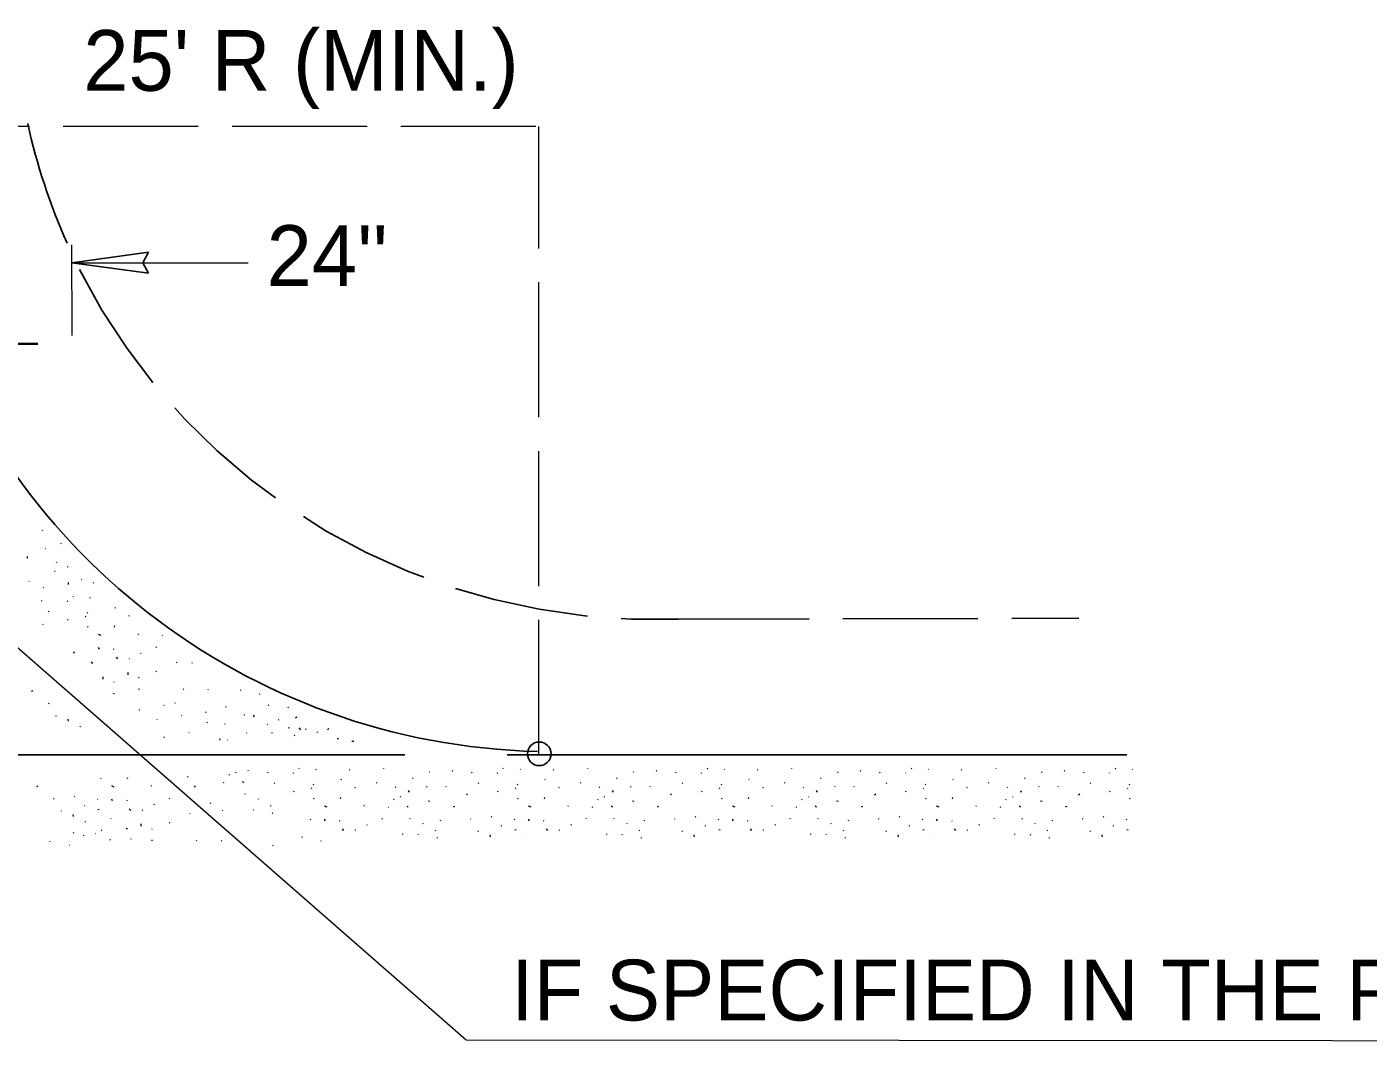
# Model space of a CAD drawing. Extents: x 328 to 697, y 421 to 687.
# Drawn here: x 425.86 to 455.66, y 480.38 to 502.91 of the extents above; entities that cross this region are included whole.
import ezdxf

# ---------------------------------------------------------------- set-up
doc = ezdxf.new("R2010")
doc.units = 0
doc.header["$LTSCALE"] = 0.5
doc.linetypes.add('LONG_DASHED', pattern=[7.5, 6, -1.5])
doc.layers.add('1', color=7, linetype='Continuous', lineweight=13)

msp = doc.modelspace()

# ---------------------------------------------------------------- linework, layer by layer
at = {"layer": '1', "linetype": 'LONG_DASHED'}
for p, q in [((437.1671, 500.6988), (423.1419, 500.6988)), ((437.2368, 486.7375), (437.2368, 500.6988))]:
    msp.add_line(p, q, dxfattribs=at)
at = {"layer": '1'}
for p, q in [((426.863, 496.0558), (426.8613, 498.0713)), ((426.8617, 497.6712), (430.7726, 497.6712)), ((426.2082, 491.7202), (426.2143, 491.7388)), ((426.6145, 491.4308), (426.6269, 491.4433)), ((425.8695, 491.1415), (425.8633, 491.1046)), ((426.2758, 491.3137), (426.2635, 491.326)), ((426.5284, 491.0058), (426.5161, 491.0181)), ((426.7623, 490.9137), (426.7747, 490.9261)), ((425.9127, 490.5874), (425.9064, 490.5996)), ((426.4915, 490.809), (426.4729, 490.815)), ((426.7747, 490.5688), (426.7747, 490.5257)), ((427.0702, 490.6365), (427.0826, 490.6489)), ((427.3349, 490.5564), (427.3473, 490.5688)), ((426.2389, 490.4517), (426.2266, 490.464)), ((426.8978, 490.2423), (426.8855, 490.2548)), ((427.2611, 490.224), (427.2734, 490.2363)), ((426.1836, 490.1563), (426.196, 490.1687)), ((426.7561, 490.1439), (426.7685, 490.1563)), ((427.8288, 489.996), (427.8165, 490.0083)), ((426.2113, 489.6343), (426.2237, 489.6468)), ((426.3313, 489.9163), (426.3438, 489.9287)), ((426.7623, 489.7316), (426.7747, 489.7439)), ((427.1564, 489.8054), (427.1687, 489.8177)), ((427.1996, 489.8853), (427.2119, 489.8977)), ((428.1368, 489.8174), (428.1244, 489.8298)), ((427.2056, 489.5776), (427.2179, 489.59)), ((427.5073, 489.3868), (427.452, 489.4113)), ((427.8043, 489.5776), (427.8105, 489.6022)), ((428.3277, 489.4113), (428.3401, 489.4237)), ((428.8756, 489.3803), (428.8633, 489.3928)), ((427.4703, 489.0833), (427.452, 489.1203)), ((427.7981, 489.0769), (427.7858, 489.0893)), ((428.7402, 489.1263), (428.7278, 489.1387)), ((426.9193, 488.9861), (426.9009, 489.023)), ((427.2903, 488.8076), (427.321, 488.7707)), ((427.8413, 488.9048), (427.872, 488.8678)), ((428.143, 488.8677), (428.1306, 488.8801)), ((428.3892, 488.9911), (428.4016, 489.0034)), ((429.1835, 488.7878), (429.1958, 488.8002)), ((429.5405, 488.769), (429.5282, 488.7814)), ((427.5488, 488.4689), (427.5488, 488.4196)), ((428.0998, 488.5662), (428.0998, 488.5168)), ((428.3401, 488.4492), (428.3524, 488.4615)), ((428.7278, 488.5845), (428.7402, 488.5969)), ((425.989, 488.1572), (425.9583, 488.1448)), ((427.789, 488.3519), (427.8014, 488.3643)), ((428.3461, 488.1906), (428.3523, 488.2151)), ((429.3313, 488.1906), (429.3437, 488.2029)), ((429.8853, 488.1843), (429.8978, 488.1968)), ((430.6058, 488.1722), (430.6182, 488.1846)), ((426.3523, 487.872), (426.34, 487.8843)), ((427.795, 488.0933), (427.8013, 488.1179)), ((429.1528, 487.8888), (429.1651, 487.9013)), ((431.0305, 488.0859), (431.0398, 488.0952)), ((426.5063, 487.6012), (426.5187, 487.6136)), ((428.3553, 487.7363), (428.3677, 487.7487)), ((428.9063, 487.8335), (428.9188, 487.8459)), ((429.2943, 487.6178), (429.3005, 487.6118)), ((429.8423, 487.6794), (429.8298, 487.6918)), ((430.2795, 487.8026), (430.2919, 487.8149)), ((430.6859, 487.6241), (430.6983, 487.6364)), ((430.9138, 487.5809), (430.8952, 487.6178)), ((431.2338, 487.8332), (431.2214, 487.8455)), ((431.6709, 487.784), (431.6585, 487.7964)), ((431.8311, 487.5626), (431.8556, 487.5809)), ((426.7835, 487.4843), (426.7775, 487.5275)), ((427.0481, 487.361), (427.0357, 487.3733)), ((428.7433, 487.5207), (428.7495, 487.5147)), ((429.8608, 487.4518), (429.8732, 487.4641)), ((430.2672, 487.4146), (430.2548, 487.427)), ((431.2153, 487.3961), (431.2028, 487.4084)), ((431.4493, 487.5133), (431.4617, 487.5256)), ((431.6957, 487.3409), (431.6648, 487.3285)), ((431.9481, 487.2916), (431.9111, 487.3348)), ((432.0651, 487.3038), (432.0527, 487.3162)), ((432.5712, 487.3223), (432.5404, 487.2916)), ((428.9157, 487.1265), (428.9033, 487.1388)), ((429.4667, 487.2238), (429.4543, 487.2361)), ((430.1502, 487.0638), (430.1439, 487.0945)), ((430.3225, 487.0699), (430.3165, 487.0638)), ((430.7412, 487.2178), (430.7474, 487.2363)), ((431.3138, 487.2175), (431.3015, 487.2299)), ((431.8125, 487.162), (431.8001, 487.1744)), ((432.3128, 487.2361), (432.3004, 487.2485)), ((432.7561, 487.1007), (432.7807, 487.1007)), ((433.0763, 487.0452), (433.1255, 487.039)), ((430.7865, 486.3786), (430.7741, 486.3909)), ((431.9194, 486.4279), (431.9071, 486.4403)), ((432.2827, 486.4095), (432.2951, 486.4219)), ((433.029, 486.4033), (433.0413, 486.4157)), ((433.7926, 486.4343), (433.7926, 486.4403)), ((434.8148, 486.3478), (434.8023, 486.3602)), ((435.3195, 486.3786), (435.3072, 486.3909)), ((436.4525, 486.4279), (436.4401, 486.4403)), ((436.8157, 486.4095), (436.8281, 486.4219)), ((437.562, 486.4033), (437.5744, 486.4157)), ((438.3256, 486.4343), (438.3256, 486.4403)), ((439.3478, 486.3478), (439.3353, 486.3602)), ((439.8525, 486.3786), (439.8402, 486.3909)), ((440.9855, 486.4279), (440.9732, 486.4403)), ((441.3488, 486.4095), (441.3611, 486.4219)), ((442.0951, 486.4033), (442.1074, 486.4157)), ((442.8586, 486.4343), (442.8586, 486.4403)), ((443.8808, 486.3478), (443.8684, 486.3602)), ((444.3856, 486.3786), (444.3732, 486.3909)), ((445.5185, 486.4279), (445.5062, 486.4403)), ((445.8818, 486.4095), (445.8942, 486.4219)), ((446.6281, 486.4033), (446.6404, 486.4157)), ((447.3917, 486.4343), (447.3917, 486.4403)), ((448.4138, 486.3478), (448.4014, 486.3602)), ((448.9186, 486.3786), (448.9063, 486.3909)), ((450.0516, 486.4279), (450.0392, 486.4403)), ((450.4148, 486.4095), (450.4272, 486.4219)), ((427.4994, 486.2133), (427.5118, 486.2257)), ((428.0982, 486.2133), (428.1043, 486.2378)), ((429.4404, 486.2438), (429.428, 486.2563)), ((430.2391, 486.1133), (430.2268, 486.1256)), ((430.3499, 486.2858), (430.3623, 486.2982)), ((430.5101, 486.3411), (430.4977, 486.3534)), ((430.6763, 486.1196), (430.6517, 486.1442)), ((431.2052, 486.3418), (431.2176, 486.3542)), ((431.353, 486.1018), (431.3653, 486.1142)), ((431.7777, 486.3294), (431.7901, 486.3418)), ((432.2212, 486.0708), (432.2336, 486.0833)), ((432.8505, 486.1815), (432.8381, 486.1938)), ((433.6263, 486.114), (433.6386, 486.1263)), ((434.4391, 486.2123), (434.4268, 486.2247)), ((435.7383, 486.3418), (435.7506, 486.3542)), ((435.886, 486.1018), (435.8983, 486.1142)), ((436.3108, 486.3294), (436.3231, 486.3418)), ((436.7542, 486.0708), (436.7666, 486.0833)), ((437.3835, 486.1815), (437.3712, 486.1938)), ((438.1593, 486.114), (438.1717, 486.1263)), ((438.9722, 486.2123), (438.9598, 486.2247)), ((440.2713, 486.3418), (440.2837, 486.3542)), ((440.419, 486.1018), (440.4314, 486.1142)), ((440.8438, 486.3294), (440.8562, 486.3418)), ((441.2873, 486.0708), (441.2996, 486.0833)), ((441.9165, 486.1815), (441.9042, 486.1938)), ((442.6923, 486.114), (442.7047, 486.1263)), ((443.5052, 486.2123), (443.4928, 486.2247)), ((444.8043, 486.3418), (444.8167, 486.3542)), ((444.9521, 486.1018), (444.9644, 486.1142)), ((445.3768, 486.3294), (445.3892, 486.3418)), ((445.8203, 486.0708), (445.8327, 486.0833)), ((446.4496, 486.1815), (446.4372, 486.1938)), ((447.2253, 486.114), (447.2377, 486.1263)), ((448.0382, 486.2123), (448.0258, 486.2247)), ((449.3373, 486.3418), (449.3497, 486.3542)), ((449.4851, 486.1018), (449.4974, 486.1142)), ((449.9098, 486.3294), (449.9222, 486.3418)), ((450.3533, 486.0708), (450.3657, 486.0833)), ((426.1017, 486.0409), (426.0709, 486.0286)), ((426.4651, 485.7558), (426.4527, 485.7681)), ((426.9269, 485.8051), (426.9146, 485.8174)), ((427.8011, 486.0224), (427.7458, 486.0469)), ((428.6215, 486.0469), (428.6339, 486.0593)), ((429.0341, 485.7619), (429.0217, 485.7743)), ((429.6065, 486.0224), (429.582, 486.0469)), ((430.7193, 485.8592), (430.707, 485.8715)), ((431.0027, 485.7548), (431.0151, 485.7671)), ((431.7839, 485.9171), (431.7963, 485.9295)), ((432.1781, 485.991), (432.1903, 486.0032)), ((432.2272, 485.7632), (432.2396, 485.7755)), ((432.8259, 485.7632), (432.8321, 485.7878)), ((433.1584, 486.003), (433.146, 486.0153)), ((434.045, 486.0156), (434.0573, 486.0279)), ((434.1682, 485.7938), (434.1558, 485.8061)), ((434.3405, 485.9109), (434.3591, 485.9478)), ((434.753, 486.0216), (434.7407, 486.0339)), ((435.1718, 486.0279), (435.1841, 486.0403)), ((435.6274, 485.8493), (435.652, 485.8678)), ((436.3169, 485.9171), (436.3293, 485.9295)), ((436.7111, 485.991), (436.7233, 486.0032)), ((436.7602, 485.7632), (436.7726, 485.7755)), ((437.3589, 485.7632), (437.3652, 485.7878)), ((437.6914, 486.003), (437.679, 486.0153)), ((438.578, 486.0156), (438.5903, 486.0279)), ((438.7012, 485.7938), (438.6888, 485.8061)), ((438.8735, 485.9109), (438.8921, 485.9478)), ((439.2861, 486.0216), (439.2737, 486.0339)), ((439.7048, 486.0279), (439.7172, 486.0403)), ((440.1604, 485.8493), (440.185, 485.8678)), ((440.8499, 485.9171), (440.8623, 485.9295)), ((441.2441, 485.991), (441.2563, 486.0032)), ((441.2933, 485.7632), (441.3056, 485.7755)), ((441.892, 485.7632), (441.8982, 485.7878)), ((442.2244, 486.003), (442.2121, 486.0153)), ((443.111, 486.0156), (443.1234, 486.0279)), ((443.2343, 485.7938), (443.2218, 485.8061)), ((443.4065, 485.9109), (443.4251, 485.9478)), ((443.8191, 486.0216), (443.8067, 486.0339)), ((444.2378, 486.0279), (444.2502, 486.0403)), ((444.6935, 485.8493), (444.718, 485.8678)), ((445.383, 485.9171), (445.3953, 485.9295)), ((445.7772, 485.991), (445.7893, 486.0032)), ((445.8263, 485.7632), (445.8387, 485.7755)), ((446.425, 485.7632), (446.4312, 485.7878)), ((446.7575, 486.003), (446.7451, 486.0153)), ((447.6441, 486.0156), (447.6564, 486.0279)), ((447.7673, 485.7938), (447.7548, 485.8061)), ((447.9396, 485.9109), (447.9582, 485.9478)), ((448.3521, 486.0216), (448.3398, 486.0339)), ((448.7708, 486.0279), (448.7832, 486.0403)), ((449.2265, 485.8493), (449.2511, 485.8678)), ((449.916, 485.9171), (449.9283, 485.9295)), ((450.3102, 485.991), (450.3223, 486.0032)), ((450.3593, 485.7632), (450.3717, 485.7755)), ((426.619, 485.485), (426.6314, 485.4973)), ((427.1486, 485.6018), (427.1362, 485.6142)), ((427.4379, 485.7433), (427.4255, 485.7558)), ((427.4379, 485.5219), (427.4687, 485.5281)), ((427.7642, 485.719), (427.7458, 485.7559)), ((428.092, 485.7126), (428.0796, 485.725)), ((428.1351, 485.5405), (428.1658, 485.5035)), ((428.4368, 485.5033), (428.4244, 485.5158)), ((428.683, 485.6268), (428.6954, 485.6391)), ((429.933, 485.6575), (429.9454, 485.6698)), ((430.2038, 485.5035), (430.2162, 485.5159)), ((430.9041, 485.5019), (430.8917, 485.5143)), ((431.2735, 485.6008), (431.2858, 485.6132)), ((432.5289, 485.5723), (432.4736, 485.5968)), ((433.3493, 485.5968), (433.3617, 485.6092)), ((433.8972, 485.5659), (433.8848, 485.5783)), ((434.008, 485.7384), (434.0204, 485.7508)), ((434.3343, 485.5723), (434.3098, 485.5968)), ((434.8148, 485.7014), (434.7838, 485.7077)), ((435.3624, 485.5908), (435.3317, 485.5784)), ((437.0619, 485.5723), (437.0066, 485.5968)), ((437.8823, 485.5968), (437.8947, 485.6092)), ((438.4303, 485.5659), (438.4178, 485.5783)), ((438.5411, 485.7384), (438.5534, 485.7508)), ((438.8673, 485.5723), (438.8428, 485.5968)), ((439.3478, 485.7014), (439.3168, 485.7077)), ((439.8955, 485.5908), (439.8648, 485.5784)), ((441.5949, 485.5723), (441.5396, 485.5968)), ((442.4153, 485.5968), (442.4277, 485.6092)), ((442.9633, 485.5659), (442.9509, 485.5783)), ((443.0741, 485.7384), (443.0864, 485.7508)), ((443.4003, 485.5723), (443.3758, 485.5968)), ((443.8808, 485.7014), (443.8498, 485.7077)), ((444.4285, 485.5908), (444.3978, 485.5784)), ((446.128, 485.5723), (446.0727, 485.5968)), ((446.9483, 485.5968), (446.9608, 485.6092)), ((447.4963, 485.5659), (447.4839, 485.5783)), ((447.6071, 485.7384), (447.6195, 485.7508)), ((447.9334, 485.5723), (447.9088, 485.5968)), ((448.4138, 485.7014), (448.3828, 485.7077)), ((448.9615, 485.5908), (448.9308, 485.5784)), ((426.8962, 485.3682), (426.8902, 485.4113)), ((427.1608, 485.2448), (427.1484, 485.2572)), ((427.7334, 485.3124), (427.7211, 485.3248)), ((428.3937, 485.2018), (428.3937, 485.1525)), ((429.0217, 485.2202), (429.0341, 485.2326)), ((429.4773, 485.4235), (429.4898, 485.4358)), ((431.3228, 485.4343), (431.3104, 485.4466)), ((432.1657, 485.2933), (432.1533, 485.3056)), ((432.4919, 485.2688), (432.4736, 485.3058)), ((432.8198, 485.2625), (432.8073, 485.2748)), ((433.4108, 485.1766), (433.4232, 485.189)), ((433.7618, 485.3118), (433.7494, 485.3242)), ((434.3774, 485.3118), (434.3651, 485.3242)), ((434.6608, 485.2073), (434.6732, 485.2198)), ((435.0548, 485.2687), (435.0423, 485.281)), ((435.7258, 485.3056), (435.7135, 485.318)), ((436.1878, 485.3549), (436.1753, 485.3673)), ((436.6987, 485.2933), (436.6863, 485.3056)), ((437.025, 485.2688), (437.0066, 485.3058)), ((437.3528, 485.2625), (437.3404, 485.2748)), ((437.9438, 485.1766), (437.9562, 485.189)), ((438.2948, 485.3118), (438.2825, 485.3242)), ((438.9104, 485.3118), (438.8981, 485.3242)), ((439.1938, 485.2073), (439.2062, 485.2198)), ((439.5878, 485.2687), (439.5754, 485.281)), ((440.2589, 485.3056), (440.2465, 485.318)), ((440.7208, 485.3549), (440.7083, 485.3673)), ((441.2318, 485.2933), (441.2193, 485.3056)), ((441.558, 485.2688), (441.5396, 485.3058)), ((441.8858, 485.2625), (441.8734, 485.2748)), ((442.4768, 485.1766), (442.4893, 485.189)), ((442.8278, 485.3118), (442.8155, 485.3242)), ((443.4435, 485.3118), (443.4311, 485.3242)), ((443.7268, 485.2073), (443.7392, 485.2198)), ((444.1208, 485.2687), (444.1084, 485.281)), ((444.7919, 485.3056), (444.7795, 485.318)), ((445.2538, 485.3549), (445.2414, 485.3673)), ((445.7648, 485.2933), (445.7523, 485.3056)), ((446.091, 485.2688), (446.0727, 485.3058)), ((446.4188, 485.2625), (446.4064, 485.2748)), ((447.0098, 485.1766), (447.0223, 485.189)), ((447.3609, 485.3118), (447.3485, 485.3242)), ((447.9765, 485.3118), (447.9642, 485.3242)), ((448.2598, 485.2073), (448.2723, 485.2198)), ((448.6538, 485.2687), (448.6414, 485.281)), ((449.3249, 485.3056), (449.3126, 485.318)), ((449.7868, 485.3549), (449.7744, 485.3673)), ((450.2978, 485.2933), (450.2854, 485.3056)), ((426.9022, 484.9983), (426.8898, 485.0108)), ((427.1178, 484.9433), (427.1302, 484.9556)), ((427.3948, 484.98), (427.3824, 484.9923)), ((427.5118, 485.0603), (427.5242, 485.0726)), ((428.0674, 485.1033), (428.0982, 485.1033)), ((428.6339, 485.0848), (428.6463, 485.0972)), ((431.9693, 484.9051), (431.9818, 484.9174)), ((432.8628, 485.0903), (432.8936, 485.0534)), ((433.1646, 485.0533), (433.1522, 485.0656)), ((434.2051, 484.9733), (434.2175, 484.9857)), ((434.5622, 484.9546), (434.5498, 484.9669)), ((434.9315, 485.0534), (434.9439, 485.0658)), ((434.9808, 484.8869), (434.9685, 484.8993)), ((435.8798, 485.0348), (435.8922, 485.0472)), ((436.157, 484.918), (436.1509, 484.9612)), ((436.4093, 485.1517), (436.397, 485.164)), ((436.6987, 485.0718), (436.7294, 485.078)), ((436.9825, 484.874), (436.9818, 484.8747)), ((437.3959, 485.0903), (437.4267, 485.0534)), ((437.6976, 485.0533), (437.6853, 485.0656)), ((438.7382, 484.9733), (438.7505, 484.9857)), ((439.0952, 484.9546), (439.0828, 484.9669)), ((439.4646, 485.0534), (439.4769, 485.0658)), ((439.5139, 484.8869), (439.5015, 484.8993)), ((440.4128, 485.0348), (440.4253, 485.0472)), ((440.69, 484.918), (440.684, 484.9612)), ((440.9424, 485.1517), (440.93, 485.164)), ((441.2318, 485.0718), (441.2625, 485.078)), ((441.5155, 484.874), (441.5148, 484.8747)), ((441.9289, 485.0903), (441.9597, 485.0534)), ((442.2306, 485.0533), (442.2183, 485.0656)), ((443.2712, 484.9733), (443.2835, 484.9857)), ((443.6282, 484.9546), (443.6158, 484.9669)), ((443.9976, 485.0534), (444.01, 485.0658)), ((444.0469, 484.8869), (444.0345, 484.8993)), ((444.9458, 485.0348), (444.9583, 485.0472)), ((445.223, 484.918), (445.217, 484.9612)), ((445.4754, 485.1517), (445.463, 485.164)), ((445.7648, 485.0718), (445.7955, 485.078)), ((446.0486, 484.874), (446.0479, 484.8747)), ((446.4619, 485.0903), (446.4927, 485.0534)), ((446.7637, 485.0533), (446.7513, 485.0656)), ((447.8042, 484.9733), (447.8166, 484.9857)), ((448.1613, 484.9546), (448.1488, 484.9669)), ((448.5306, 485.0534), (448.543, 485.0658)), ((448.5799, 484.8869), (448.5676, 484.8993)), ((449.4789, 485.0348), (449.4913, 485.0472)), ((449.7561, 484.918), (449.7501, 484.9612)), ((450.0084, 485.1517), (449.9961, 485.164)), ((450.2978, 485.0718), (450.3285, 485.078)), ((426.3666, 484.8078), (426.379, 484.8203)), ((426.8011, 484.7313), (426.8038, 484.734)), ((427.7027, 484.8448), (427.7151, 484.8572)), ((428.1783, 484.8568), (428.1658, 484.8692)), ((428.6399, 484.8263), (428.6461, 484.8508)), ((429.6251, 484.8263), (429.6375, 484.8386)), ((430.1793, 484.82), (430.1916, 484.8324)), ((431.3273, 484.7245), (431.3368, 484.734)), ((432.397, 484.8218), (432.4064, 484.8312))]:
    msp.add_line(p, q, dxfattribs=at)
at = {"layer": '1', "lineweight": 25}
for p, q in [((426.8617, 497.6712), (428.5647, 497.9052)), ((426.8617, 497.6712), (428.5647, 497.4372)), ((423.6111, 486.7375), (434.2578, 486.7375)), ((450.2962, 486.7375), (436.5307, 486.7375))]:
    msp.add_line(p, q, dxfattribs=at)
at = {"layer": '1', "linetype": 'LONG_DASHED', "lineweight": 35}
msp.add_line((404.3542, 495.8671), (426.8535, 495.8671), dxfattribs=at)
at = {"layer": '1', "linetype": 'LONG_DASHED', "lineweight": 25}
msp.add_line((440.2395, 489.753), (449.2321, 489.7716), dxfattribs=at)
at = {"layer": '1', "lineweight": 25}
msp.add_lwpolyline([(428.5647, 497.9052), (428.4329, 497.6688), (428.5647, 497.4372)], dxfattribs=at)
at = {"layer": '1'}
msp.add_lwpolyline([(417.9363, 495.8671), (435.6203, 480.4066), (474.1084, 480.3756), (484.8983, 491.2713)], dxfattribs=at)
at = {"layer": '1', "lineweight": 25}
msp.add_circle((437.2433, 486.7604), 0.262, dxfattribs=at)
at = {"layer": '1', "linetype": 'LONG_DASHED', "lineweight": 25}
for start_param, end_param in [(3.3531744, 3.5537631), (3.5999017, 4.7506846)]:
    msp.add_ellipse((439.7929, 503.6979), major_axis=(14.2317, 0), ratio=0.98035, start_param=start_param, end_param=end_param, dxfattribs=at)
at = {"layer": '1', "lineweight": 25}
msp.add_ellipse((437.5554, 501.3643), major_axis=(-14.6269, 0), ratio=0.995134, start_param=0.2703273, end_param=1.5467096, dxfattribs=at)

# ---------------------------------------------------------------- texts
at = {"layer": '1'}
for s, p in [("25' R (MIN.)", (427.114, 501.4924)), ("24''", (431.1864, 497.1555)), ('IF SPECIFIED IN THE PLANS,  CONSTRUCT', (436.6163, 480.8353))]:
    msp.add_text(s, height=1.35, dxfattribs=at).set_placement(p)

doc.saveas('drawing.dxf')
